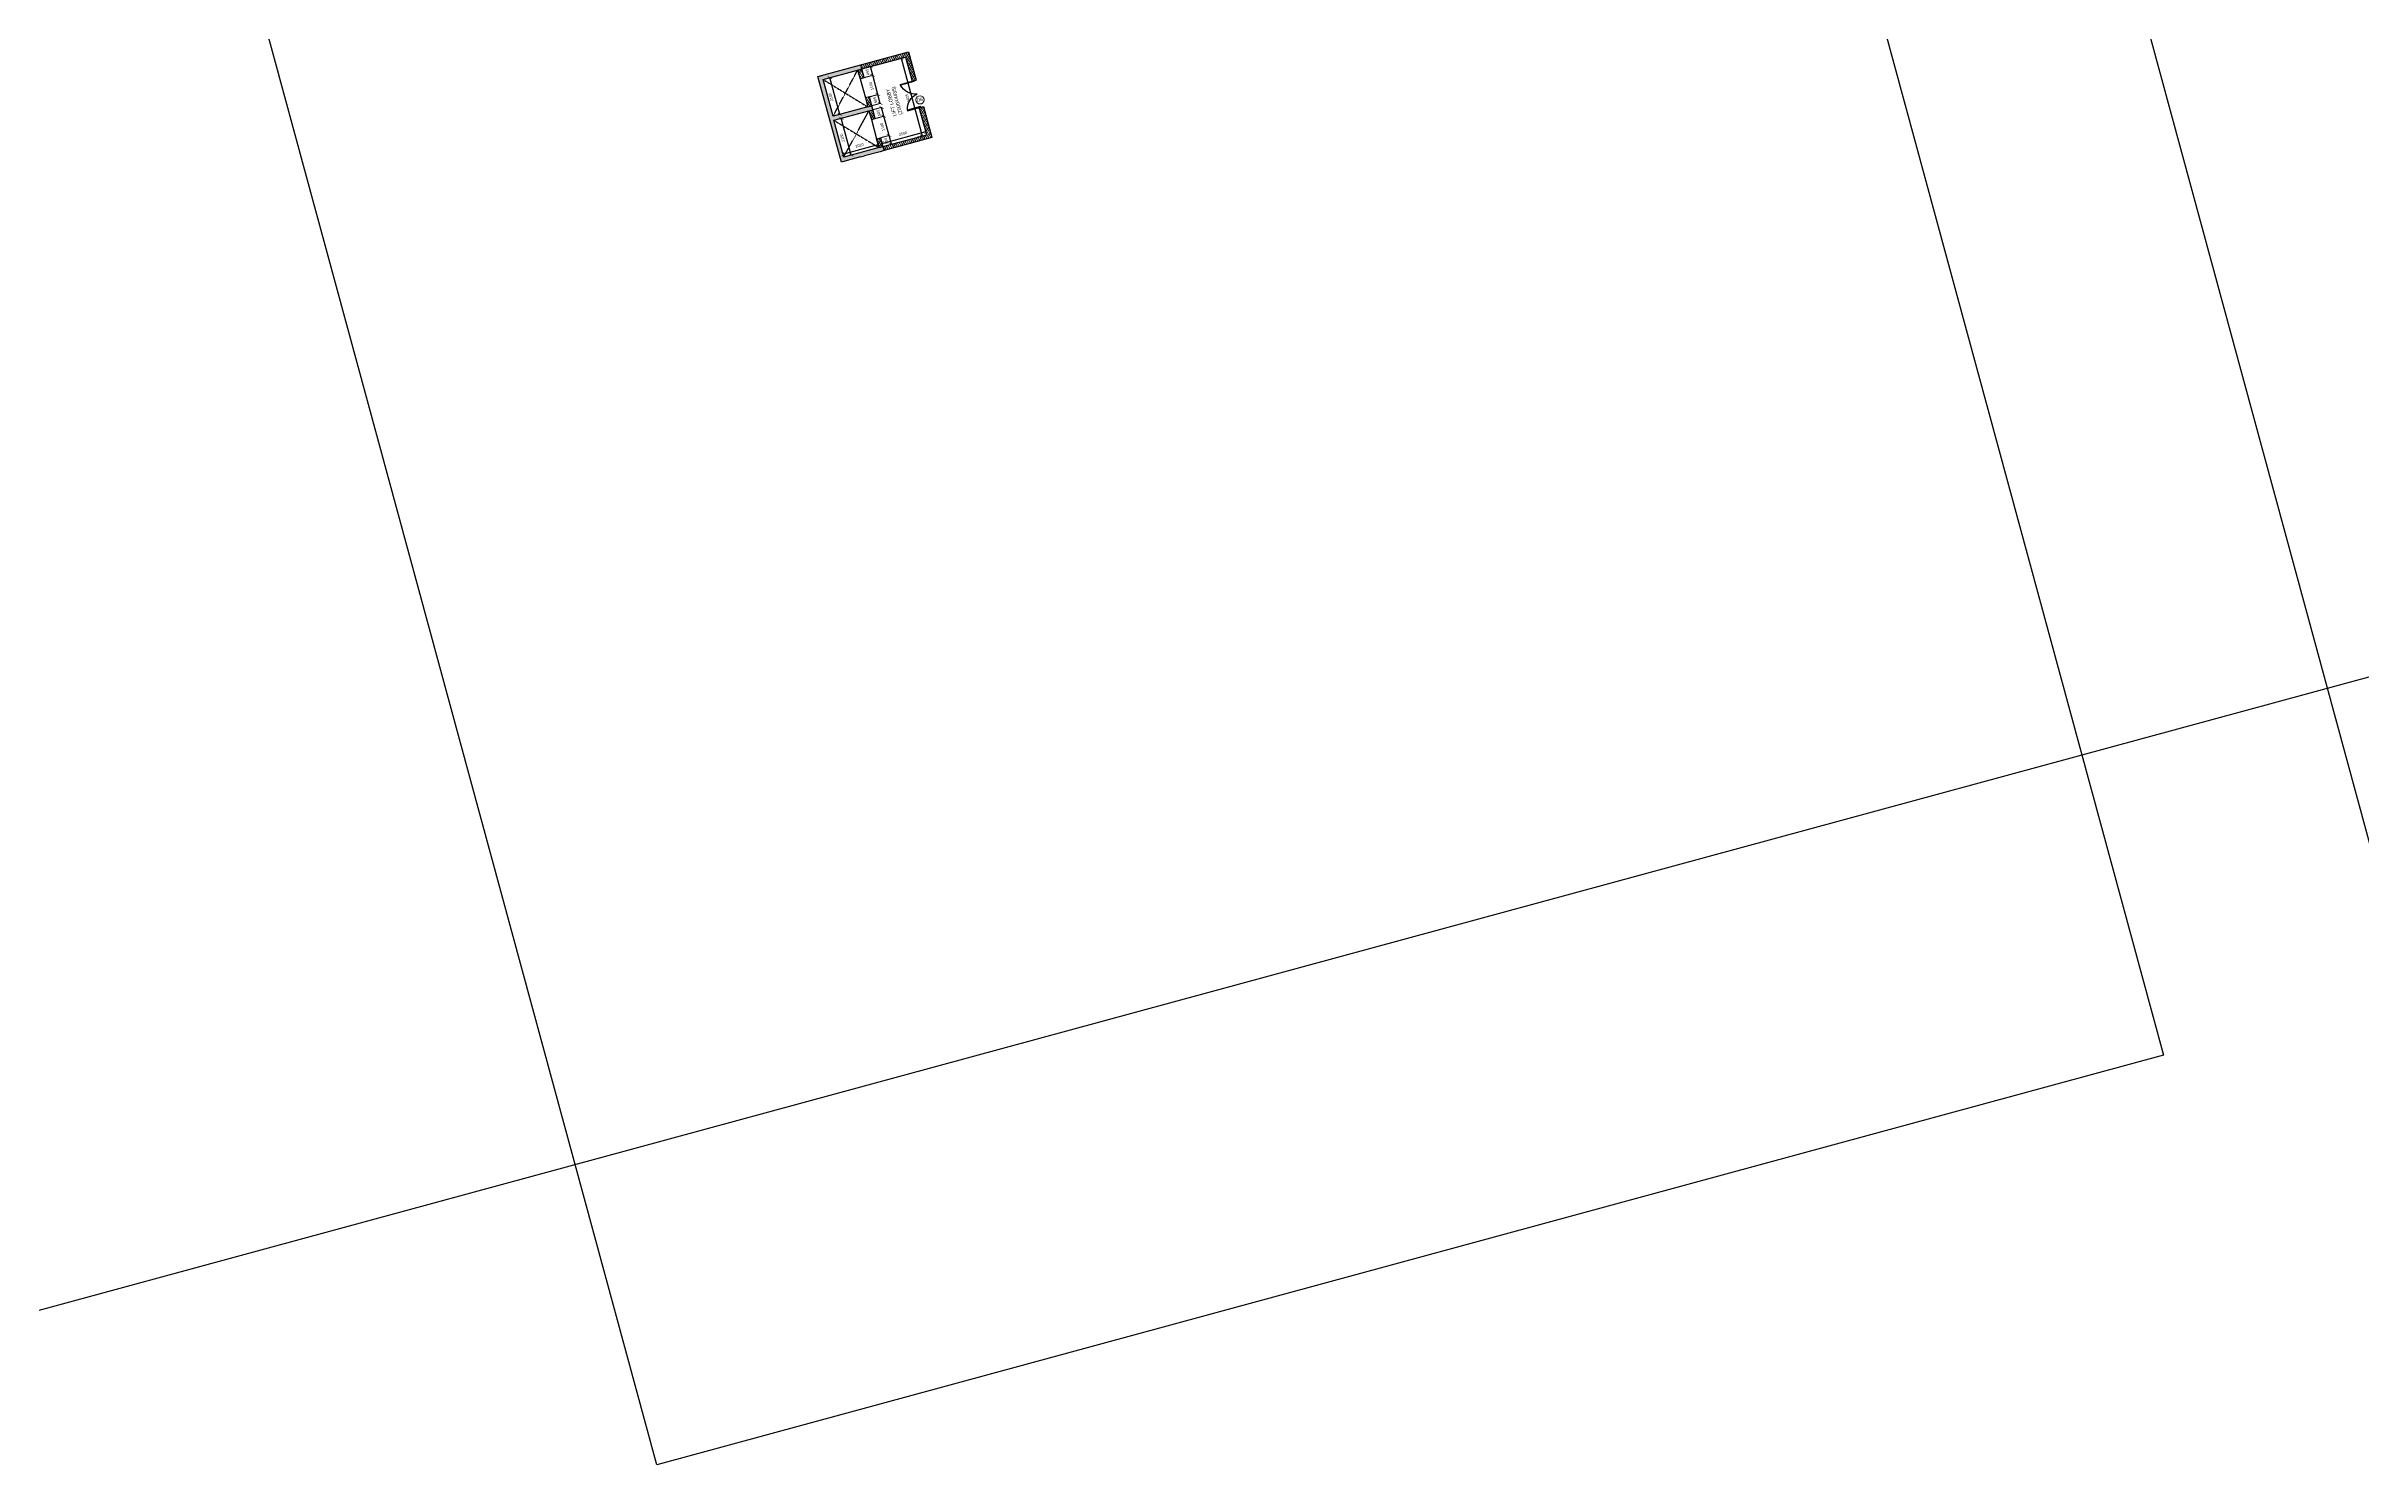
# Model space of a CAD drawing. Header units: millimetres. Extents: x -31731215 to 29997125, y -14487545 to 25622576.
# Drawn here: x 2045823 to 2173470, y -1047960 to -969758 of the extents above; entities that cross this region are included whole.
import ezdxf

# ---------------------------------------------------------------- set-up
doc = ezdxf.new("R2010")
doc.units = ezdxf.units.MM
doc.header["$MEASUREMENT"] = 0
for name, pattern in [('1', [0]), ('ACAD_ISO10W100', [18, 12, -3, 0, -3]), ('DASHED', [0.75, 0.5, -0.25]), ('DASHED2', [0.375, 0.25, -0.125])]:
    doc.linetypes.add(name, pattern=pattern)
for name, color, linetype, lineweight in [('DIMENSIONS', 2, '1', 15), ('HATCH', 8, '1', 18), ('structure grid', 8, 'ACAD_ISO10W100', 15), ('Text', 11, 'Continuous', 9)]:
    doc.layers.add(name, color=color, linetype=linetype, lineweight=lineweight)
for name, color, linetype in [('ELEVATION 4', 6, 'Continuous'), ('OFFICE$BACK', 8, 'Continuous'), ('PUBLIC$FURN', 2, 'Continuous'), ('PUBLIC$WALLS', 10, 'Continuous'), ('Texty', 3, 'Continuous')]:
    doc.layers.add(name, color=color, linetype=linetype)
doc.dimstyles.new('MAIN DIM', dxfattribs={"dimscale": 100, "dimtxt": 2, "dimasz": 2, "dimexe": 0.18, "dimexo": 0.0625, "dimgap": 1.5, "dimtad": 1, "dimtoh": 1, "dimdec": 0, "dimrnd": 5, "dimzin": 0, "dimdsep": 46, "dimtxsty": 'Standard', "dimblk": 'ARCHTICK', "dimcen": 0.09, "dimclre": 8, "dimadec": 0, "dimazin": 0, "dimtfac": 1, "dimtdec": 0, "dimtofl": 0, "dimtmove": 0, "dimatfit": 3, "dimfxl": 1, "dimtolj": 1, "dimtzin": 0, "dimlwe": 5, "dimarcsym": 0})

# ---------------------------------------------------------------- blocks, each defined once
blk = doc.blocks.new('double door')
for points in [[(0, -115), (37, -115), (39, -1015), (1, -1015), (0, -115)], [(1800, -115), (1763, -115), (1761, -1015), (1799, -1015), (1800, -115)]]:
    blk.add_lwpolyline(points)
for centre, start, end in [((-164, 41), 280.87775, 351.69853), ((1964, 41), 188.30147, 259.12225)]:
    blk.add_arc(centre, 1076, start, end)
blk = doc.blocks.new('_ArchTick')
at = {"color": 0, "linetype": 'ByBlock', "const_width": 0.15}
blk.add_lwpolyline([(-0.5, -0.5), (0.5, 0.5)], dxfattribs=at)
blk = doc.blocks.new('*D453')
at = {"layer": 'Defpoints', "color": 0, "ltscale": 15, "transparency": 16777216}
for p in [(2091685, -975176), (2091688, -975188, 0), (2089752, -975734, 0)]:
    blk.add_point(p, dxfattribs=at)
at = {"layer": 'DIMENSIONS', "color": 0, "lineweight": -2, "ltscale": 15, "transparency": 16777216}
blk.add_line((2089744, -975704), (2091685, -975176), dxfattribs=at)
at = {"layer": 'DIMENSIONS', "color": 8, "linetype": 'DASHED2', "lineweight": 5, "ltscale": 15, "transparency": 16777216}
for p, q in [((2091687, -975182), (2091680, -975159)), ((2089750, -975728), (2089739, -975687))]:
    blk.add_line(p, q, dxfattribs=at)
at = {"layer": 'DIMENSIONS', "color": 0, "lineweight": -2, "ltscale": 15, "transparency": 16777216, "xscale": 200, "yscale": 200, "zscale": 200}
for p, rotation in [((2091685, -975176), 15.20868761617165), ((2089744, -975704), 195.2086876161716)]:
    blk.add_blockref('_ArchTick', p, dxfattribs=dict(at, rotation=rotation))
at = {"layer": 'DIMENSIONS', "color": 0, "ltscale": 15, "transparency": 16777216, "insert": (2090655, -975223), "char_height": 150, "attachment_point": 5, "rotation": 15.20869}
blk.add_mtext('\\A1;2010', dxfattribs=at)
blk = doc.blocks.new('*D452')
at = {"layer": 'Defpoints', "color": 0, "ltscale": 15, "transparency": 16777216}
for p in [(2091909, -975148, 0), (2094314, -974462), (2094315, -974467, 0)]:
    blk.add_point(p, dxfattribs=at)
at = {"layer": 'DIMENSIONS', "color": 8, "linetype": 'DASHED2', "lineweight": 5, "ltscale": 15, "transparency": 16777216}
for p, q in [((2091908, -975142), (2091896, -975100)), ((2094313, -974461), (2094309, -974444))]:
    blk.add_line(p, q, dxfattribs=at)
at = {"layer": 'DIMENSIONS', "color": 0, "lineweight": -2, "ltscale": 15, "transparency": 16777216}
blk.add_line((2091901, -975117), (2094314, -974462), dxfattribs=at)
at = {"layer": 'DIMENSIONS', "color": 0, "lineweight": -2, "ltscale": 15, "transparency": 16777216, "xscale": 200, "yscale": 200, "zscale": 200}
for p, rotation in [((2091901, -975117), 195.2086876161716), ((2094314, -974462), 15.20868761617165)]:
    blk.add_blockref('_ArchTick', p, dxfattribs=dict(at, rotation=rotation))
at = {"layer": 'DIMENSIONS', "color": 0, "ltscale": 15, "transparency": 16777216, "insert": (2093048, -974572), "char_height": 150, "attachment_point": 5, "rotation": 15.20869}
blk.add_mtext('\\A1;2500', dxfattribs=at)
blk = doc.blocks.new('D6TXT')
at = {"layer": 'Text'}
blk.add_circle((988777, -1469384), 226, dxfattribs=at)
at = {"layer": 'Text', "insert": (988599, -1469471), "char_height": 182.9, "attachment_point": 7, "rotation": 0.00518}
blk.add_mtext_dynamic_manual_height_columns('D6', width=7763.53, gutter_width=25.4, heights=[0], dxfattribs=at)
blk = doc.blocks.new('*D455')
at = {"layer": 'Defpoints', "color": 0, "ltscale": 15, "transparency": 16777216}
for p in [(2092666, -970494, 0), (2093830, -974774, 0), (2094107, -974699)]:
    blk.add_point(p, dxfattribs=at)
at = {"layer": 'DIMENSIONS', "color": 8, "linetype": 'DASHED2', "lineweight": 5, "ltscale": 15, "transparency": 16777216}
for p, q in [((2092672, -970493), (2092960, -970414)), ((2093836, -974772), (2094124, -974694))]:
    blk.add_line(p, q, dxfattribs=at)
at = {"layer": 'DIMENSIONS', "color": 0, "lineweight": -2, "ltscale": 15, "transparency": 16777216}
blk.add_line((2092943, -970419), (2094107, -974699), dxfattribs=at)
at = {"layer": 'DIMENSIONS', "color": 0, "lineweight": -2, "ltscale": 15, "transparency": 16777216, "xscale": 200, "yscale": 200, "zscale": 200}
for p, rotation in [((2092943, -970419), 105.2086876161717), ((2094107, -974699), 285.2086876161716)]:
    blk.add_blockref('_ArchTick', p, dxfattribs=dict(at, rotation=rotation))
at = {"layer": 'DIMENSIONS', "color": 0, "ltscale": 15, "transparency": 16777216, "insert": (2093308, -972618), "char_height": 150, "attachment_point": 5, "rotation": 105.20869}
blk.add_mtext('\\A1;4435', dxfattribs=at)
blk = doc.blocks.new('*D663')
at = {"layer": 'Defpoints', "color": 0, "ltscale": 15, "transparency": 16777216}
for p in [(2089541, -973759, 0), (2089653, -973729), (2090069, -975788, 0)]:
    blk.add_point(p, dxfattribs=at)
at = {"layer": 'DIMENSIONS', "color": 8, "linetype": 'DASHED2', "lineweight": 5, "ltscale": 15, "transparency": 16777216}
for p, q in [((2089548, -973758), (2089671, -973724)), ((2090075, -975786), (2090220, -975746))]:
    blk.add_line(p, q, dxfattribs=at)
at = {"layer": 'DIMENSIONS', "color": 0, "lineweight": -2, "ltscale": 15, "transparency": 16777216}
blk.add_line((2090203, -975751), (2089653, -973729), dxfattribs=at)
at = {"layer": 'DIMENSIONS', "color": 0, "lineweight": -2, "ltscale": 15, "transparency": 16777216, "xscale": 200, "yscale": 200, "zscale": 200}
for p, rotation in [((2089653, -973729), 105.2086876161717), ((2090203, -975751), 285.2086876161716)]:
    blk.add_blockref('_ArchTick', p, dxfattribs=dict(at, rotation=rotation))
at = {"layer": 'DIMENSIONS', "color": 0, "ltscale": 15, "transparency": 16777216, "insert": (2089711, -974799), "char_height": 150, "attachment_point": 5, "rotation": 105.20869}
blk.add_mtext('\\A1;2100', dxfattribs=at)
blk = doc.blocks.new('*D664')
at = {"layer": 'Defpoints', "color": 0, "ltscale": 15, "transparency": 16777216}
for p in [(2088861, -971530, 0), (2089024, -971486), (2089413, -973556, 0)]:
    blk.add_point(p, dxfattribs=at)
at = {"layer": 'DIMENSIONS', "color": 8, "linetype": 'DASHED2', "lineweight": 5, "ltscale": 15, "transparency": 16777216}
for p, q in [((2088867, -971528), (2089041, -971481)), ((2089419, -973554), (2089592, -973507))]:
    blk.add_line(p, q, dxfattribs=at)
at = {"layer": 'DIMENSIONS', "color": 0, "lineweight": -2, "ltscale": 15, "transparency": 16777216}
blk.add_line((2089575, -973512), (2089024, -971486), dxfattribs=at)
at = {"layer": 'DIMENSIONS', "color": 0, "lineweight": -2, "ltscale": 15, "transparency": 16777216, "xscale": 200, "yscale": 200, "zscale": 200}
for p, rotation in [((2089024, -971486), 105.2086876161717), ((2089575, -973512), 285.2086876161716)]:
    blk.add_blockref('_ArchTick', p, dxfattribs=dict(at, rotation=rotation))
at = {"layer": 'DIMENSIONS', "color": 0, "ltscale": 15, "transparency": 16777216, "insert": (2089082, -972558), "char_height": 150, "attachment_point": 5, "rotation": 105.20869}
blk.add_mtext('\\A1;2100', dxfattribs=at)
blk = doc.blocks.new('*D665')
at = {"layer": 'Defpoints', "color": 0, "ltscale": 15, "transparency": 16777216}
for p in [(2091815, -974802, 0), (2092284, -974674), (2091947, -975286, 0)]:
    blk.add_point(p, dxfattribs=at)
at = {"layer": 'DIMENSIONS', "color": 8, "linetype": 'DASHED2', "lineweight": 5, "ltscale": 15, "transparency": 16777216}
for p, q in [((2091821, -974800), (2092301, -974670)), ((2091953, -975285), (2092433, -975154))]:
    blk.add_line(p, q, dxfattribs=at)
at = {"layer": 'DIMENSIONS', "color": 0, "lineweight": -2, "ltscale": 15, "transparency": 16777216}
blk.add_line((2092416, -975159), (2092284, -974674), dxfattribs=at)
at = {"layer": 'DIMENSIONS', "color": 0, "lineweight": -2, "ltscale": 15, "transparency": 16777216, "xscale": 200, "yscale": 200, "zscale": 200}
for p, rotation in [((2092284, -974674), 105.2086876161717), ((2092416, -975159), 285.2086876161716)]:
    blk.add_blockref('_ArchTick', p, dxfattribs=dict(at, rotation=rotation))
at = {"layer": 'DIMENSIONS', "color": 0, "ltscale": 15, "transparency": 16777216, "insert": (2092133, -974976), "char_height": 150, "attachment_point": 5, "rotation": 105.20869}
blk.add_mtext('\\A1;500', dxfattribs=at)
blk = doc.blocks.new('*D666')
at = {"layer": 'Defpoints', "color": 0, "ltscale": 15, "transparency": 16777216}
for p in [(2091526, -973740), (2091995, -973613), (2091815, -974802, 0)]:
    blk.add_point(p, dxfattribs=at)
at = {"layer": 'DIMENSIONS', "color": 8, "linetype": 'DASHED2', "lineweight": 5, "ltscale": 15, "transparency": 16777216}
for p, q in [((2091532, -973739), (2092013, -973608)), ((2091821, -974800), (2092301, -974670))]:
    blk.add_line(p, q, dxfattribs=at)
at = {"layer": 'DIMENSIONS', "color": 0, "lineweight": -2, "ltscale": 15, "transparency": 16777216}
blk.add_line((2092284, -974674), (2091995, -973613), dxfattribs=at)
at = {"layer": 'DIMENSIONS', "color": 0, "lineweight": -2, "ltscale": 15, "transparency": 16777216, "xscale": 200, "yscale": 200, "zscale": 200}
for p, rotation in [((2091995, -973613), 105.2086876161717), ((2092284, -974674), 285.2086876161716)]:
    blk.add_blockref('_ArchTick', p, dxfattribs=dict(at, rotation=rotation))
at = {"layer": 'DIMENSIONS', "color": 0, "ltscale": 15, "transparency": 16777216, "insert": (2091923, -974203), "char_height": 150, "attachment_point": 5, "rotation": 105.20869}
blk.add_mtext('\\A1;1100', dxfattribs=at)
blk = doc.blocks.new('*D667')
at = {"layer": 'Defpoints', "color": 0, "ltscale": 15, "transparency": 16777216}
for p in [(2091394, -973255), (2091526, -973740), (2091863, -973127)]:
    blk.add_point(p, dxfattribs=at)
at = {"layer": 'DIMENSIONS', "color": 8, "linetype": 'DASHED2', "lineweight": 5, "ltscale": 15, "transparency": 16777216}
for p, q in [((2091400, -973253), (2091881, -973122)), ((2091532, -973739), (2092013, -973608))]:
    blk.add_line(p, q, dxfattribs=at)
at = {"layer": 'DIMENSIONS', "color": 0, "lineweight": -2, "ltscale": 15, "transparency": 16777216}
blk.add_line((2091995, -973613), (2091863, -973127), dxfattribs=at)
at = {"layer": 'DIMENSIONS', "color": 0, "lineweight": -2, "ltscale": 15, "transparency": 16777216, "xscale": 200, "yscale": 200, "zscale": 200}
for p, rotation in [((2091863, -973127), 105.2086876161717), ((2091995, -973613), 285.2086876161716)]:
    blk.add_blockref('_ArchTick', p, dxfattribs=dict(at, rotation=rotation))
at = {"layer": 'DIMENSIONS', "color": 0, "ltscale": 15, "transparency": 16777216, "insert": (2091712, -973429), "char_height": 150, "attachment_point": 5, "rotation": 105.20869}
blk.add_mtext('\\A1;505', dxfattribs=at)
blk = doc.blocks.new('*D669')
at = {"layer": 'Defpoints', "color": 0, "ltscale": 15, "transparency": 16777216}
for p in [(2091202, -972547), (2091671, -972420), (2091334, -973033)]:
    blk.add_point(p, dxfattribs=at)
at = {"layer": 'DIMENSIONS', "color": 8, "linetype": 'DASHED2', "lineweight": 5, "ltscale": 15, "transparency": 16777216}
for p, q in [((2091208, -972545), (2091688, -972415)), ((2091340, -973031), (2091820, -972900))]:
    blk.add_line(p, q, dxfattribs=at)
at = {"layer": 'DIMENSIONS', "color": 0, "lineweight": -2, "ltscale": 15, "transparency": 16777216}
blk.add_line((2091803, -972905), (2091671, -972420), dxfattribs=at)
at = {"layer": 'DIMENSIONS', "color": 0, "lineweight": -2, "ltscale": 15, "transparency": 16777216, "xscale": 200, "yscale": 200, "zscale": 200}
for p, rotation in [((2091671, -972420), 105.2086876161717), ((2091803, -972905), 285.2086876161716)]:
    blk.add_blockref('_ArchTick', p, dxfattribs=dict(at, rotation=rotation))
at = {"layer": 'DIMENSIONS', "color": 0, "ltscale": 15, "transparency": 16777216, "insert": (2091520, -972721), "char_height": 150, "attachment_point": 5, "rotation": 105.20869}
blk.add_mtext('\\A1;505', dxfattribs=at)
blk = doc.blocks.new('*D670')
at = {"layer": 'Defpoints', "color": 0, "ltscale": 15, "transparency": 16777216}
for p in [(2091383, -971358), (2090913, -971486), (2091202, -972547)]:
    blk.add_point(p, dxfattribs=at)
at = {"layer": 'DIMENSIONS', "color": 8, "linetype": 'DASHED2', "lineweight": 5, "ltscale": 15, "transparency": 16777216}
for p, q in [((2090919, -971484), (2091400, -971353)), ((2091208, -972545), (2091688, -972415))]:
    blk.add_line(p, q, dxfattribs=at)
at = {"layer": 'DIMENSIONS', "color": 0, "lineweight": -2, "ltscale": 15, "transparency": 16777216}
blk.add_line((2091671, -972420), (2091383, -971358), dxfattribs=at)
at = {"layer": 'DIMENSIONS', "color": 0, "lineweight": -2, "ltscale": 15, "transparency": 16777216, "xscale": 200, "yscale": 200, "zscale": 200}
for p, rotation in [((2091383, -971358), 105.2086876161717), ((2091671, -972420), 285.2086876161716)]:
    blk.add_blockref('_ArchTick', p, dxfattribs=dict(at, rotation=rotation))
at = {"layer": 'DIMENSIONS', "color": 0, "ltscale": 15, "transparency": 16777216, "insert": (2091310, -971948), "char_height": 150, "attachment_point": 5, "rotation": 105.20869}
blk.add_mtext('\\A1;1100', dxfattribs=at)
blk = doc.blocks.new('*D671')
at = {"layer": 'Defpoints', "color": 0, "ltscale": 15, "transparency": 16777216}
for p in [(2090783, -971006, 0), (2091252, -970879), (2090913, -971486)]:
    blk.add_point(p, dxfattribs=at)
at = {"layer": 'DIMENSIONS', "color": 8, "linetype": 'DASHED2', "lineweight": 5, "ltscale": 15, "transparency": 16777216}
for p, q in [((2090789, -971005), (2091270, -970874)), ((2090919, -971484), (2091400, -971353))]:
    blk.add_line(p, q, dxfattribs=at)
at = {"layer": 'DIMENSIONS', "color": 0, "lineweight": -2, "ltscale": 15, "transparency": 16777216}
blk.add_line((2091383, -971358), (2091252, -970879), dxfattribs=at)
at = {"layer": 'DIMENSIONS', "color": 0, "lineweight": -2, "ltscale": 15, "transparency": 16777216, "xscale": 200, "yscale": 200, "zscale": 200}
for p, rotation in [((2091252, -970879), 105.2086876161717), ((2091383, -971358), 285.2086876161716)]:
    blk.add_blockref('_ArchTick', p, dxfattribs=dict(at, rotation=rotation))
at = {"layer": 'DIMENSIONS', "color": 0, "ltscale": 15, "transparency": 16777216, "insert": (2091100, -971177), "char_height": 150, "attachment_point": 5, "rotation": 105.20869}
blk.add_mtext('\\A1;495', dxfattribs=at)

msp = doc.modelspace()

# ---------------------------------------------------------------- hatches: boundary and pattern name
at = {"layer": 'HATCH'}
h = msp.add_hatch(dxfattribs=at)
h.set_pattern_fill('ANSI31', color=256, scale=700)
h.set_pattern_definition([(60.2086876, (672.9, -1309.12), (-75.93607, 43.473708), [])])
h.paths.add_polyline_path([(2090782.755, -971006.338), (2090551.844, -971069.147), (2090685.524, -971547.566), (2090913.141, -971485.687)])
h.paths.add_polyline_path([(2093356.791, -970068.314), (2090722.513, -970784.869), (2090782.755, -971006.338), (2093195.197, -970350.499), (2093558.753, -971687.065), (2093632.354, -971667.045), (2093634.048, -971666.578), (2093634.049, -971666.584), (2093780.694, -971626.695)])
h.paths.add_polyline_path([(2091201.859, -972547.121), (2090981.553, -972607.012), (2091116.989, -973091.718), (2091333.942, -973032.705)])
h.paths.add_polyline_path([(2091394.31, -973254.641), (2091177.463, -973313.625), (2091177.463, -973313.627), (2091309.784, -973799.178), (2091526.409, -973740.287)])
h.paths.add_polyline_path([(2091731.328, -975346.027), (2091599.007, -974860.475), (2091815.127, -974801.721), (2091946.912, -975286.209), (2094359.358, -974629.962), (2093952.481, -973134.557), (2093307.669, -973310.762), (2093299.417, -973280.565, -0.3192405842), (2093833.442, -972389.587, -0.3192405842), (2092919.361, -971896.15), (2092911.038, -971865.972), (2093634.048, -971666.578), (2093642.083, -971696.766), (2092919.361, -971896.15, 0.3192405842), (2093833.442, -972389.587, 0.3192405842), (2093299.417, -973280.565), (2094022.639, -973083.002), (2094031.172, -973113.164), (2094174.722, -973074.139), (2094642.085, -974791.856), (2092007.391, -975508.115), (2092007.391, -975508.115), (2091946.912, -975286.209)])
h = msp.add_hatch(dxfattribs=at)
h.set_pattern_fill('AR-CONC', color=256, scale=30)
h.set_pattern_definition([(65.208688, (672.9, -1309.12), (212.580449, 38.282537), [22.5, -247.5]), (10.208688, (672.9, -1309.12), (-99.365552, 206.834551), [18, -198]), (115.660132, (690.62, -1305.93), (113.214897, 245.117086), [19.122058, -210.342634]), (61.392888, (657.16, -1251.22), (321.98539, 36.07591), [33.75, -371.25]), (111.844323, (684, -1248.2), (193.91434, 355.559036), [28.683103, -315.51413]), (6.392852, (657.16, -1251.22), (193.91434, 355.559036), [27, -297]), (36.208688, (690.04, -1257.82), (204.486793, -69.578385), [22.5, -247.5]), (341.208688, (690.04, -1257.82), (13.36831, 229.07495), [18, -198]), (86.660132, (707.08, -1263.62), (217.8551, 159.496564), [19.122057, -210.342634]), (52.7086876, (672.9, -1309.116), (-22.6787693, 97.327435), [0, -195.6, 0, -201, 0, -198.75]), (22.7086876, (672.9, -1309.12), (45.1163365, 134.8831805), [0, -114.6, 0, -191.1, 0, -75.75]), (342.7086876, (608.34, -1326.67), (156.3129514, 35.4826946), [0, -75, 0, -234, 0, -310.5]), (332.7086876, (579.4, -1334.54), (160.949997, 74.876824), [0, -97.5, 0, -155.4, 0, -220.5])])
h.paths.add_polyline_path([(2091731.328, -975346.027), (2091731.06, -975345.495), (2091947.18, -975286.741), (2091946.912, -975286.209), (2092007.391, -975508.115), (2091790.368, -975568.321), (2090927.748, -975797.426), (2090705.45, -975856.466), (2089842.831, -976085.571), (2089646.502, -976138.9), (2088476.535, -971831.695), (2088365.653, -971425.928), (2088588.349, -971365.386), (2090722.513, -970784.869), (2090782.755, -971006.338), (2090781.108, -971006.803), (2090553.491, -971068.682), (2090551.844, -971069.147), (2088648.768, -971587.779), (2089199.108, -973614.384), (2091116.989, -973091.718), (2091113.558, -973092.58), (2091333.864, -973032.688), (2091394.199, -973254.688), (2091177.574, -973313.579), (2091177.463, -973313.626), (2089248.605, -973839.283), (2089786.006, -975862.689)])

# ---------------------------------------------------------------- linework, layer by layer
for points in [[(2142426.803, -897865.123), (2225485.92, -875284.937), (2259150.548, -999117.141), (2176091.431, -1021697.328)], [(2045823.364, -924127.427), (2128882.481, -901547.24), (2162547.109, -1025379.444), (2079487.992, -1047959.631)]]:
    msp.add_lwpolyline(points, close=True)
at = {"layer": 'ELEVATION 4', "ltscale": 15, "elevation": 0}
for points in [[(2090685.524, -971547.566), (2090981.553, -972607.012)], [(2091309.784, -973799.178), (2091599.208, -974860.42)]]:
    msp.add_lwpolyline(points, dxfattribs=at)
at = {"layer": 'OFFICE$BACK', "linetype": 'DASHED', "lineweight": -2, "ltscale": 7, "elevation": 0}
for points in [[(2089199.103, -973614.386), (2090551.844, -971069.147)], [(2088648.805, -971587.768), (2091104.005, -973095.257)], [(2089246.394, -973839.885), (2091730.969, -975344.711)], [(2089783.791, -975863.278), (2091177.463, -973313.625)]]:
    msp.add_lwpolyline(points, dxfattribs=at)
at = {"layer": 'PUBLIC$WALLS'}
for p, q in [((2088365.662, -971425.96, 0), (2093356.791, -970068.314, 0)), ((2093356.791, -970068.314, 0), (2093780.694, -971626.695, 0)), ((2088365.653, -971425.928, 0), (2088588.349, -971365.386, 0)), ((2089786.006, -975862.689, 0), (2089248.605, -973839.283, 0)), ((2091731.328, -975346.027, 0), (2089786.006, -975862.689, 0)), ((2090705.45, -975856.466, 0), (2089842.831, -976085.571, 0)), ((2091790.368, -975568.321, 0), (2090927.748, -975797.426, 0))]:
    msp.add_line(p, q, dxfattribs=at)
at = {"layer": 'PUBLIC$WALLS', "elevation": 0}
for points in [[(2089248.605, -973839.283), (2091177.463, -973313.626), (2091309.784, -973799.178), (2091526.409, -973740.287), (2091201.859, -972547.121), (2090981.553, -972607.012), (2091116.989, -973091.718), (2089199.108, -973614.384), (2088648.768, -971587.779), (2090551.844, -971069.147), (2090685.524, -971547.566), (2090913.141, -971485.687), (2090782.755, -971006.338), (2093195.197, -970350.499), (2093558.753, -971687.065), (2093780.694, -971626.695)], [(2090551.844, -971069.147), (2090782.755, -971006.338), (2090722.513, -970784.869)], [(2089842.831, -976085.571), (2089653.06, -976137.118), (2088365.662, -971425.96)], [(2091116.989, -973091.718), (2091333.942, -973032.705)], [(2091177.463, -973313.626), (2091394.31, -973254.641)], [(2091731.328, -975346.027), (2091599.007, -974860.475), (2091815.127, -974801.721), (2091946.912, -975286.209), (2094359.358, -974629.962), (2093952.481, -973134.557), (2094174.722, -973074.139), (2094642.085, -974791.856), (2092007.391, -975508.115)], [(2090705.45, -975856.466), (2090927.748, -975797.426)], [(2091731.328, -975346.027), (2091946.912, -975286.209), (2092007.391, -975508.115), (2091790.368, -975568.321)]]:
    msp.add_lwpolyline(points, dxfattribs=at)
at = {"layer": 'Texty', "ltscale": 15}
msp.add_xline((2438720.775, -932523.411), (0.964976728288, 0.262335498671), dxfattribs=at)

# ---------------------------------------------------------------- block references
at = {"layer": 'PUBLIC$FURN', "xscale": -0.8333339048306952, "yscale": 0.8333339048306951, "zscale": 0.8333339048306959, "rotation": 285.350927128788}
msp.add_blockref('double door', (2094123.557, -973087.691, 0), dxfattribs=at)
at = {"layer": 'structure grid', "rotation": 15.20868761617166}
msp.add_blockref('D6TXT', (754374.054, 185817.626, 0), dxfattribs=at)

# ---------------------------------------------------------------- texts
at = {"layer": 'Text', "ltscale": 15, "insert": (2092510.086, -973640.295, 0), "char_height": 200, "attachment_point": 1, "rotation": 105.20868762}
msp.add_mtext_dynamic_manual_height_columns('LIFT LOBBY\\P(2500X4435)', width=3000.11547, gutter_width=1000, heights=[533.333], dxfattribs=at)

# ---------------------------------------------------------------- dimensions: what is measured, and where the dimension line sits
at = {"layer": 'DIMENSIONS', "ltscale": 15}
for base, p1, p2, picture, middle in [((2091252.208, -970878.714), (2090913.141, -971485.687), (2090782.755, -971006.338, 0), '*D671', (2091317.368, -971118.397)), ((2091671.097, -972419.555), (2091333.942, -973032.705), (2091201.859, -972547.121), '*D669', (2091737.104, -972662.357)), ((2091863.448, -973127.103), (2091526.409, -973740.287), (2091394.31, -973254.641), '*D667', (2091929.464, -973369.935)), ((2092284.048, -974674.242), (2091946.912, -975286.209, 0), (2091815.195, -974801.702, 0), '*D665', (2092349.907, -974916.495))]:
    dim = msp.add_linear_dim(base=base, p1=p1, p2=p2, angle=105.20868762, dimstyle='MAIN DIM', override={"dimtxt": 1.5, "dimtmove": 1}, dxfattribs=at)
    dim.commit()
    dim.dimension.update_dxf_attribs({"geometry": picture, "text_midpoint": middle, "dimtype": 160})
for base, p1, p2, angle, picture, middle in [((2091382.528, -971358.081), (2091201.859, -972547.121), (2090913.141, -971485.687), 105.20868762, '*D670', (2091309.692, -971947.844)), ((2094106.512, -974699.033), (2092666.145, -970494.326, 0), (2093830.356, -974774.109, 0), 105.20868761, '*D455', (2093307.623, -972618.076)), ((2089023.812, -971485.56), (2089413.054, -973555.959, 0), (2088860.893, -971529.85, 0), 105.20868762, '*D664', (2089082.144, -972557.81)), ((2091995.479, -973612.767), (2091815.195, -974801.702, 0), (2091526.409, -973740.287), 105.20868762, '*D666', (2091922.644, -974202.53)), ((2091685.034, -975176.122), (2089751.927, -975734.379, 0), (2091688.256, -975187.973, 0), 15.20868762, '*D453', (2090655.313, -975222.893)), ((2094313.531, -974461.547), (2091909.384, -975148.259, 0), (2094314.898, -974466.577, 0), 15.20868762, '*D452', (2093048.239, -974572.359))]:
    dim = msp.add_linear_dim(base=base, p1=p1, p2=p2, angle=angle, dimstyle='MAIN DIM', override={"dimtxt": 1.5, "dimtmove": 1}, dxfattribs=at)
    dim.commit()
    dim.dimension.update_dxf_attribs({"geometry": picture, "text_midpoint": middle})
dim = msp.add_linear_dim(base=(2089653.329, -973729.061), p1=(2090068.702, -975787.608, 0), p2=(2089541.485, -973759.467, 0), angle=105.20868762, text='2100', dimstyle='MAIN DIM', override={"dimtxt": 1.5, "dimtmove": 1}, dxfattribs=at)
dim.commit()
dim.dimension.update_dxf_attribs({"geometry": '*D663', "text_midpoint": (2089711.061, -974799.1)})

doc.saveas('drawing.dxf')
